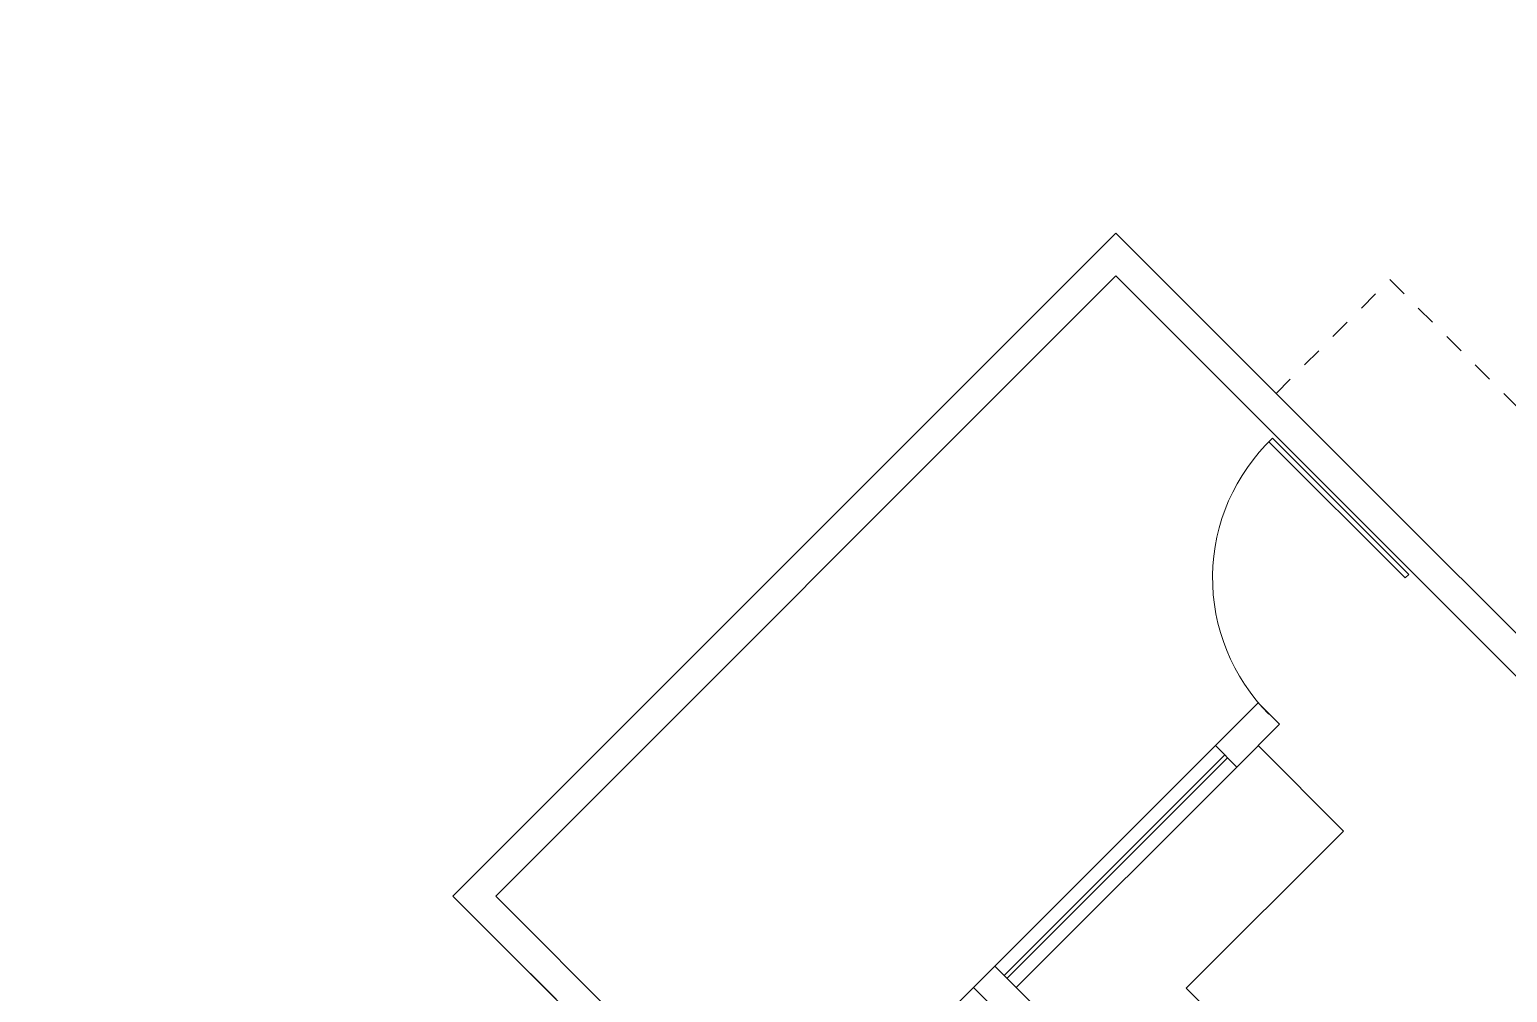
# Model space of a CAD drawing. Header units: millimetres. Extents: x 235 to 418, y 139 to 274.
# Drawn here: x 279.94 to 287.28, y 251.27 to 256.06 of the extents above; entities that cross this region are included whole.
import ezdxf

# ---------------------------------------------------------------- set-up
doc = ezdxf.new("R2010")
doc.units = ezdxf.units.MM
doc.header["$LTSCALE"] = 0.01
doc.linetypes.add('DASHED', pattern=[19.05, 12.7, -6.35])
for name, color, linetype, lineweight in [('muebles p.f.', 213, 'Continuous', 0), ('muros', 3, 'Continuous', 30), ('muros bajos', 42, 'Continuous', 18), ('pasto', 153, 'Continuous', 9), ('proyecciones', 253, 'DASHED', 5), ('puertas', 2, 'Continuous', 9), ('punto delgado', 4, 'Continuous', 0)]:
    doc.layers.add(name, color=color, linetype=linetype, lineweight=lineweight)

# ---------------------------------------------------------------- blocks, each defined once
blk = doc.blocks.new('A$C6A7764AD')
at = {"layer": 'puertas'}
blk.add_lwpolyline([(0, 0), (0.03, 0), (0.03, 1.17), (0, 1.17)], close=True, dxfattribs=at)
at = {"layer": 'punto delgado'}
blk.add_arc((0.03, 0), 1.17, 0, 91.46928, dxfattribs=at)
blk = doc.blocks.new('A$C2CF94D9C')
at = {"layer": 'muebles p.f.'}
for p, q in [((6.2961, 9.3), (6.2961, 8.7)), ((7.4007, 8.7), (6.2961, 8.7)), ((7.4007, 8.0453), (7.4007, 8.7))]:
    blk.add_line(p, q, dxfattribs=at)
at = {"layer": 'muros'}
for p, q in [((9.6534, 11.6), (4.9954, 11.6)), ((4.9954, 11.6), (4.9954, 9.7402)), ((9.6534, 9.45), (9.6534, 11.6)), ((9.5034, 11.45), (5.1454, 11.45)), ((5.1454, 11.45), (5.1454, 9.7402)), ((9.5034, 9.45), (9.5034, 11.45)), ((9.6534, 9.45), (9.6534, 11.0556)), ((4.9954, 6.8514), (4.9954, 9.7402)), ((5.1454, 6.8514), (5.1454, 9.7402)), ((6.4461, 9.45), (6.1461, 9.45)), ((6.1461, 9.45), (6.1461, 9.3)), ((6.4461, 9.45), (6.4461, 9.3)), ((7.9954, 5.85), (7.9954, 9.45)), ((8.1454, 9.45), (7.9954, 9.45)), ((8.1454, 9.3), (8.1454, 9.45)), ((6.4461, 9.3), (6.1461, 9.3))]:
    blk.add_line(p, q, dxfattribs=at)
at = {"layer": 'muros bajos'}
for p, q in [((6.4461, 9.45), (7.9954, 9.45)), ((8.1454, 9.45), (9.5034, 9.45)), ((6.4461, 9.3), (7.9954, 9.3))]:
    blk.add_line(p, q, dxfattribs=at)
at = {"layer": 'proyecciones', "ltscale": 0.01}
blk.add_lwpolyline([(4.9954, 10.475), (4.1954, 10.475), (4.1954, 8.0364), (0, 8.0364), (0, 0), (13.7534, 0), (13.7534, 10.475), (9.6534, 10.475)], dxfattribs=at)
at = {"layer": 'punto delgado'}
for p, q in [((6.4461, 9.385), (7.9954, 9.385)), ((6.4461, 9.365), (7.9954, 9.365))]:
    blk.add_line(p, q, dxfattribs=at)
at = {"layer": 'punto delgado', "xscale": 0.8183273411744096, "yscale": 0.8183273411744096, "zscale": 0.8183273411744201}
blk.add_blockref('A$C6A7764AD', (5.1653, 9.3725), dxfattribs=at)

msp = doc.modelspace()

# ---------------------------------------------------------------- block references
at = {"layer": 'pasto', "xscale": -1, "rotation": 45}
msp.add_blockref('A$C2CF94D9C', (297.0723, 250.3746), dxfattribs=at)

doc.saveas('drawing.dxf')
